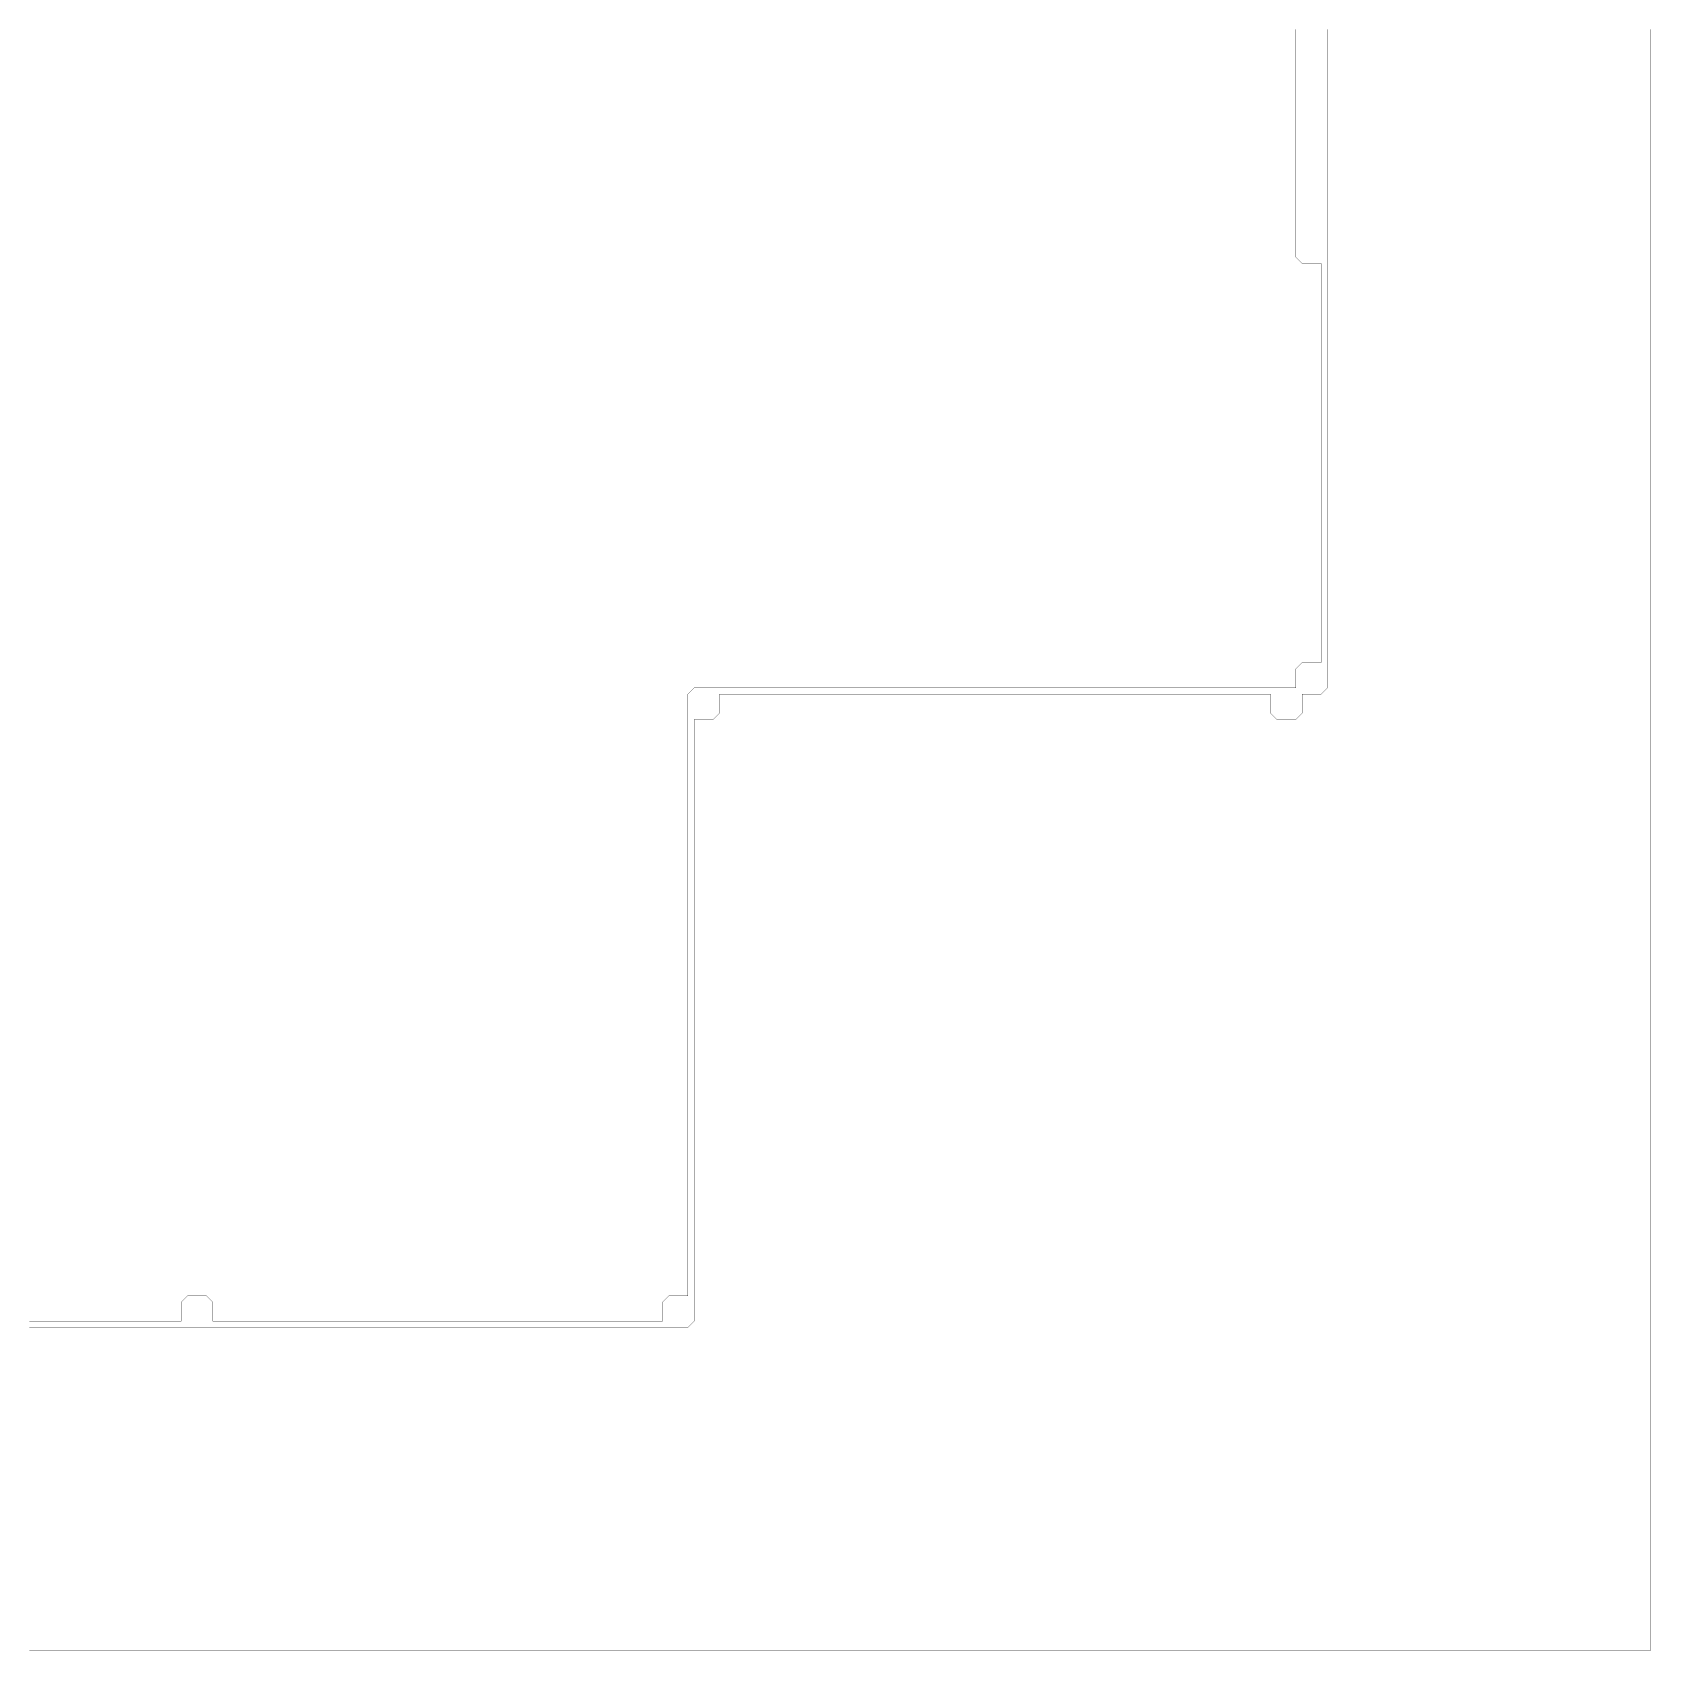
# Model space of a CAD drawing. Header units: metres. Extents: x 0 to 4990, y -4990 to 0.
# Drawn here: x 2495 to 4990, y -4990 to -2495 of the extents above; entities that cross this region are included whole.
import ezdxf

# ---------------------------------------------------------------- set-up
doc = ezdxf.new("R2010")
doc.units = ezdxf.units.M
doc.layers.add('conductor', color=1, linetype='Continuous')
doc.layers.add('substrate', color=5, linetype='Continuous')

msp = doc.modelspace()

# ---------------------------------------------------------------- linework, layer by layer
at = {"layer": 'conductor', "const_width": 0.5}
msp.add_lwpolyline([(2490.234375, -4482.421875), (2500, -4482.421875), (2509.765625, -4482.421875), (2519.53125, -4482.421875), (2529.296875, -4482.421875), (2539.0625, -4482.421875), (2548.828125, -4482.421875), (2558.59375, -4482.421875), (2568.359375, -4482.421875), (2578.125, -4482.421875), (2587.890625, -4482.421875), (2597.65625, -4482.421875), (2607.421875, -4482.421875), (2617.1875, -4482.421875), (2626.953125, -4482.421875), (2636.71875, -4482.421875), (2646.484375, -4482.421875), (2656.25, -4482.421875), (2666.015625, -4482.421875), (2675.78125, -4482.421875), (2685.546875, -4482.421875), (2695.3125, -4482.421875), (2705.078125, -4482.421875), (2714.84375, -4482.421875), (2724.609375, -4482.421875), (2724.609375, -4472.65625), (2724.609375, -4462.890625), (2724.609375, -4453.125), (2734.375, -4443.359375), (2744.140625, -4443.359375), (2753.90625, -4443.359375), (2763.671875, -4443.359375), (2773.4375, -4453.125), (2773.4375, -4462.890625), (2773.4375, -4472.65625), (2773.4375, -4482.421875), (2783.203125, -4482.421875), (2792.96875, -4482.421875), (2802.734375, -4482.421875), (2812.5, -4482.421875), (2822.265625, -4482.421875), (2832.03125, -4482.421875), (2841.796875, -4482.421875), (2851.5625, -4482.421875), (2861.328125, -4482.421875), (2871.09375, -4482.421875), (2880.859375, -4482.421875), (2890.625, -4482.421875), (2900.390625, -4482.421875), (2910.15625, -4482.421875), (2919.921875, -4482.421875), (2929.6875, -4482.421875), (2939.453125, -4482.421875), (2949.21875, -4482.421875), (2958.984375, -4482.421875), (2968.75, -4482.421875), (2978.515625, -4482.421875), (2988.28125, -4482.421875), (2998.046875, -4482.421875), (3007.8125, -4482.421875), (3017.578125, -4482.421875), (3027.34375, -4482.421875), (3037.109375, -4482.421875), (3046.875, -4482.421875), (3056.640625, -4482.421875), (3066.40625, -4482.421875), (3076.171875, -4482.421875), (3085.9375, -4482.421875), (3095.703125, -4482.421875), (3105.46875, -4482.421875), (3115.234375, -4482.421875), (3125, -4482.421875), (3134.765625, -4482.421875), (3144.53125, -4482.421875), (3154.296875, -4482.421875), (3164.0625, -4482.421875), (3173.828125, -4482.421875), (3183.59375, -4482.421875), (3193.359375, -4482.421875), (3203.125, -4482.421875), (3212.890625, -4482.421875), (3222.65625, -4482.421875), (3232.421875, -4482.421875), (3242.1875, -4482.421875), (3251.953125, -4482.421875), (3261.71875, -4482.421875), (3271.484375, -4482.421875), (3281.25, -4482.421875), (3291.015625, -4482.421875), (3300.78125, -4482.421875), (3310.546875, -4482.421875), (3320.3125, -4482.421875), (3330.078125, -4482.421875), (3339.84375, -4482.421875), (3349.609375, -4482.421875), (3359.375, -4482.421875), (3369.140625, -4482.421875), (3378.90625, -4482.421875), (3388.671875, -4482.421875), (3398.4375, -4482.421875), (3408.203125, -4482.421875), (3417.96875, -4482.421875), (3427.734375, -4482.421875), (3437.5, -4482.421875), (3447.265625, -4482.421875), (3457.03125, -4482.421875), (3466.796875, -4482.421875), (3466.796875, -4472.65625), (3466.796875, -4462.890625), (3466.796875, -4453.125), (3476.5625, -4443.359375), (3486.328125, -4443.359375), (3496.09375, -4443.359375), (3505.859375, -4443.359375), (3505.859375, -4433.59375), (3505.859375, -4423.828125), (3505.859375, -4414.0625), (3505.859375, -4404.296875), (3505.859375, -4394.53125), (3505.859375, -4384.765625), (3505.859375, -4375), (3505.859375, -4365.234375), (3505.859375, -4355.46875), (3505.859375, -4345.703125), (3505.859375, -4335.9375), (3505.859375, -4326.171875), (3505.859375, -4316.40625), (3505.859375, -4306.640625), (3505.859375, -4296.875), (3505.859375, -4287.109375), (3505.859375, -4277.34375), (3505.859375, -4267.578125), (3505.859375, -4257.8125), (3505.859375, -4248.046875), (3505.859375, -4238.28125), (3505.859375, -4228.515625), (3505.859375, -4218.75), (3505.859375, -4208.984375), (3505.859375, -4199.21875), (3505.859375, -4189.453125), (3505.859375, -4179.6875), (3505.859375, -4169.921875), (3505.859375, -4160.15625), (3505.859375, -4150.390625), (3505.859375, -4140.625), (3505.859375, -4130.859375), (3505.859375, -4121.09375), (3505.859375, -4111.328125), (3505.859375, -4101.5625), (3505.859375, -4091.796875), (3505.859375, -4082.03125), (3505.859375, -4072.265625), (3505.859375, -4062.5), (3505.859375, -4052.734375), (3505.859375, -4042.96875), (3505.859375, -4033.203125), (3505.859375, -4023.4375), (3505.859375, -4013.671875), (3505.859375, -4003.90625), (3505.859375, -3994.140625), (3505.859375, -3984.375), (3505.859375, -3974.609375), (3505.859375, -3964.84375), (3505.859375, -3955.078125), (3505.859375, -3945.3125), (3505.859375, -3935.546875), (3505.859375, -3925.78125), (3505.859375, -3916.015625), (3505.859375, -3906.25), (3505.859375, -3896.484375), (3505.859375, -3886.71875), (3505.859375, -3876.953125), (3505.859375, -3867.1875), (3505.859375, -3857.421875), (3505.859375, -3847.65625), (3505.859375, -3837.890625), (3505.859375, -3828.125), (3505.859375, -3818.359375), (3505.859375, -3808.59375), (3505.859375, -3798.828125), (3505.859375, -3789.0625), (3505.859375, -3779.296875), (3505.859375, -3769.53125), (3505.859375, -3759.765625), (3505.859375, -3750), (3505.859375, -3740.234375), (3505.859375, -3730.46875), (3505.859375, -3720.703125), (3505.859375, -3710.9375), (3505.859375, -3701.171875), (3505.859375, -3691.40625), (3505.859375, -3681.640625), (3505.859375, -3671.875), (3505.859375, -3662.109375), (3505.859375, -3652.34375), (3505.859375, -3642.578125), (3505.859375, -3632.8125), (3505.859375, -3623.046875), (3505.859375, -3613.28125), (3505.859375, -3603.515625), (3505.859375, -3593.75), (3505.859375, -3583.984375), (3505.859375, -3574.21875), (3505.859375, -3564.453125), (3505.859375, -3554.6875), (3505.859375, -3544.921875), (3505.859375, -3535.15625), (3505.859375, -3525.390625), (3505.859375, -3515.625), (3515.625, -3505.859375), (3525.390625, -3505.859375), (3535.15625, -3505.859375), (3544.921875, -3505.859375), (3554.6875, -3505.859375), (3564.453125, -3505.859375), (3574.21875, -3505.859375), (3583.984375, -3505.859375), (3593.75, -3505.859375), (3603.515625, -3505.859375), (3613.28125, -3505.859375), (3623.046875, -3505.859375), (3632.8125, -3505.859375), (3642.578125, -3505.859375), (3652.34375, -3505.859375), (3662.109375, -3505.859375), (3671.875, -3505.859375), (3681.640625, -3505.859375), (3691.40625, -3505.859375), (3701.171875, -3505.859375), (3710.9375, -3505.859375), (3720.703125, -3505.859375), (3730.46875, -3505.859375), (3740.234375, -3505.859375), (3750, -3505.859375), (3759.765625, -3505.859375), (3769.53125, -3505.859375), (3779.296875, -3505.859375), (3789.0625, -3505.859375), (3798.828125, -3505.859375), (3808.59375, -3505.859375), (3818.359375, -3505.859375), (3828.125, -3505.859375), (3837.890625, -3505.859375), (3847.65625, -3505.859375), (3857.421875, -3505.859375), (3867.1875, -3505.859375), (3876.953125, -3505.859375), (3886.71875, -3505.859375), (3896.484375, -3505.859375), (3906.25, -3505.859375), (3916.015625, -3505.859375), (3925.78125, -3505.859375), (3935.546875, -3505.859375), (3945.3125, -3505.859375), (3955.078125, -3505.859375), (3964.84375, -3505.859375), (3974.609375, -3505.859375), (3984.375, -3505.859375), (3994.140625, -3505.859375), (4003.90625, -3505.859375), (4013.671875, -3505.859375), (4023.4375, -3505.859375), (4033.203125, -3505.859375), (4042.96875, -3505.859375), (4052.734375, -3505.859375), (4062.5, -3505.859375), (4072.265625, -3505.859375), (4082.03125, -3505.859375), (4091.796875, -3505.859375), (4101.5625, -3505.859375), (4111.328125, -3505.859375), (4121.09375, -3505.859375), (4130.859375, -3505.859375), (4140.625, -3505.859375), (4150.390625, -3505.859375), (4160.15625, -3505.859375), (4169.921875, -3505.859375), (4179.6875, -3505.859375), (4189.453125, -3505.859375), (4199.21875, -3505.859375), (4208.984375, -3505.859375), (4218.75, -3505.859375), (4228.515625, -3505.859375), (4238.28125, -3505.859375), (4248.046875, -3505.859375), (4257.8125, -3505.859375), (4267.578125, -3505.859375), (4277.34375, -3505.859375), (4287.109375, -3505.859375), (4296.875, -3505.859375), (4306.640625, -3505.859375), (4316.40625, -3505.859375), (4326.171875, -3505.859375), (4335.9375, -3505.859375), (4345.703125, -3505.859375), (4355.46875, -3505.859375), (4365.234375, -3505.859375), (4375, -3505.859375), (4384.765625, -3505.859375), (4394.53125, -3505.859375), (4404.296875, -3505.859375), (4414.0625, -3505.859375), (4423.828125, -3505.859375), (4433.59375, -3505.859375), (4443.359375, -3505.859375), (4443.359375, -3496.09375), (4443.359375, -3486.328125), (4443.359375, -3476.5625), (4453.125, -3466.796875), (4462.890625, -3466.796875), (4472.65625, -3466.796875), (4482.421875, -3466.796875), (4482.421875, -3457.03125), (4482.421875, -3447.265625), (4482.421875, -3437.5), (4482.421875, -3427.734375), (4482.421875, -3417.96875), (4482.421875, -3408.203125), (4482.421875, -3398.4375), (4482.421875, -3388.671875), (4482.421875, -3378.90625), (4482.421875, -3369.140625), (4482.421875, -3359.375), (4482.421875, -3349.609375), (4482.421875, -3339.84375), (4482.421875, -3330.078125), (4482.421875, -3320.3125), (4482.421875, -3310.546875), (4482.421875, -3300.78125), (4482.421875, -3291.015625), (4482.421875, -3281.25), (4482.421875, -3271.484375), (4482.421875, -3261.71875), (4482.421875, -3251.953125), (4482.421875, -3242.1875), (4482.421875, -3232.421875), (4482.421875, -3222.65625), (4482.421875, -3212.890625), (4482.421875, -3203.125), (4482.421875, -3193.359375), (4482.421875, -3183.59375), (4482.421875, -3173.828125), (4482.421875, -3164.0625), (4482.421875, -3154.296875), (4482.421875, -3144.53125), (4482.421875, -3134.765625), (4482.421875, -3125), (4482.421875, -3115.234375), (4482.421875, -3105.46875), (4482.421875, -3095.703125), (4482.421875, -3085.9375), (4482.421875, -3076.171875), (4482.421875, -3066.40625), (4482.421875, -3056.640625), (4482.421875, -3046.875), (4482.421875, -3037.109375), (4482.421875, -3027.34375), (4482.421875, -3017.578125), (4482.421875, -3007.8125), (4482.421875, -2998.046875), (4482.421875, -2988.28125), (4482.421875, -2978.515625), (4482.421875, -2968.75), (4482.421875, -2958.984375), (4482.421875, -2949.21875), (4482.421875, -2939.453125), (4482.421875, -2929.6875), (4482.421875, -2919.921875), (4482.421875, -2910.15625), (4482.421875, -2900.390625), (4482.421875, -2890.625), (4482.421875, -2880.859375), (4482.421875, -2871.09375), (4482.421875, -2861.328125), (4482.421875, -2851.5625), (4472.65625, -2851.5625), (4462.890625, -2851.5625), (4453.125, -2851.5625), (4443.359375, -2841.796875), (4443.359375, -2832.03125), (4443.359375, -2822.265625), (4443.359375, -2812.5), (4443.359375, -2802.734375), (4443.359375, -2792.96875), (4443.359375, -2783.203125), (4443.359375, -2773.4375), (4443.359375, -2763.671875), (4443.359375, -2753.90625), (4443.359375, -2744.140625), (4443.359375, -2734.375), (4443.359375, -2724.609375), (4443.359375, -2714.84375), (4443.359375, -2705.078125), (4443.359375, -2695.3125), (4443.359375, -2685.546875), (4443.359375, -2675.78125), (4443.359375, -2666.015625), (4443.359375, -2656.25), (4443.359375, -2646.484375), (4443.359375, -2636.71875), (4443.359375, -2626.953125), (4443.359375, -2617.1875), (4443.359375, -2607.421875), (4443.359375, -2597.65625), (4443.359375, -2587.890625), (4443.359375, -2578.125), (4443.359375, -2568.359375), (4443.359375, -2558.59375), (4443.359375, -2548.828125), (4443.359375, -2539.0625), (4443.359375, -2529.296875), (4443.359375, -2519.53125), (4443.359375, -2509.765625), (4443.359375, -2500), (4443.359375, -2490.234375)], dxfattribs=at)
at = {"layer": 'substrate', "const_width": 0.5}
for points in [[(2490.234375, -4990.234375), (2500, -4990.234375), (2509.765625, -4990.234375), (2519.53125, -4990.234375), (2529.296875, -4990.234375), (2539.0625, -4990.234375), (2548.828125, -4990.234375), (2558.59375, -4990.234375), (2568.359375, -4990.234375), (2578.125, -4990.234375), (2587.890625, -4990.234375), (2597.65625, -4990.234375), (2607.421875, -4990.234375), (2617.1875, -4990.234375), (2626.953125, -4990.234375), (2636.71875, -4990.234375), (2646.484375, -4990.234375), (2656.25, -4990.234375), (2666.015625, -4990.234375), (2675.78125, -4990.234375), (2685.546875, -4990.234375), (2695.3125, -4990.234375), (2705.078125, -4990.234375), (2714.84375, -4990.234375), (2724.609375, -4990.234375), (2734.375, -4990.234375), (2744.140625, -4990.234375), (2753.90625, -4990.234375), (2763.671875, -4990.234375), (2773.4375, -4990.234375), (2783.203125, -4990.234375), (2792.96875, -4990.234375), (2802.734375, -4990.234375), (2812.5, -4990.234375), (2822.265625, -4990.234375), (2832.03125, -4990.234375), (2841.796875, -4990.234375), (2851.5625, -4990.234375), (2861.328125, -4990.234375), (2871.09375, -4990.234375), (2880.859375, -4990.234375), (2890.625, -4990.234375), (2900.390625, -4990.234375), (2910.15625, -4990.234375), (2919.921875, -4990.234375), (2929.6875, -4990.234375), (2939.453125, -4990.234375), (2949.21875, -4990.234375), (2958.984375, -4990.234375), (2968.75, -4990.234375), (2978.515625, -4990.234375), (2988.28125, -4990.234375), (2998.046875, -4990.234375), (3007.8125, -4990.234375), (3017.578125, -4990.234375), (3027.34375, -4990.234375), (3037.109375, -4990.234375), (3046.875, -4990.234375), (3056.640625, -4990.234375), (3066.40625, -4990.234375), (3076.171875, -4990.234375), (3085.9375, -4990.234375), (3095.703125, -4990.234375), (3105.46875, -4990.234375), (3115.234375, -4990.234375), (3125, -4990.234375), (3134.765625, -4990.234375), (3144.53125, -4990.234375), (3154.296875, -4990.234375), (3164.0625, -4990.234375), (3173.828125, -4990.234375), (3183.59375, -4990.234375), (3193.359375, -4990.234375), (3203.125, -4990.234375), (3212.890625, -4990.234375), (3222.65625, -4990.234375), (3232.421875, -4990.234375), (3242.1875, -4990.234375), (3251.953125, -4990.234375), (3261.71875, -4990.234375), (3271.484375, -4990.234375), (3281.25, -4990.234375), (3291.015625, -4990.234375), (3300.78125, -4990.234375), (3310.546875, -4990.234375), (3320.3125, -4990.234375), (3330.078125, -4990.234375), (3339.84375, -4990.234375), (3349.609375, -4990.234375), (3359.375, -4990.234375), (3369.140625, -4990.234375), (3378.90625, -4990.234375), (3388.671875, -4990.234375), (3398.4375, -4990.234375), (3408.203125, -4990.234375), (3417.96875, -4990.234375), (3427.734375, -4990.234375), (3437.5, -4990.234375), (3447.265625, -4990.234375), (3457.03125, -4990.234375), (3466.796875, -4990.234375), (3476.5625, -4990.234375), (3486.328125, -4990.234375), (3496.09375, -4990.234375), (3505.859375, -4990.234375), (3515.625, -4990.234375), (3525.390625, -4990.234375), (3535.15625, -4990.234375), (3544.921875, -4990.234375), (3554.6875, -4990.234375), (3564.453125, -4990.234375), (3574.21875, -4990.234375), (3583.984375, -4990.234375), (3593.75, -4990.234375), (3603.515625, -4990.234375), (3613.28125, -4990.234375), (3623.046875, -4990.234375), (3632.8125, -4990.234375), (3642.578125, -4990.234375), (3652.34375, -4990.234375), (3662.109375, -4990.234375), (3671.875, -4990.234375), (3681.640625, -4990.234375), (3691.40625, -4990.234375), (3701.171875, -4990.234375), (3710.9375, -4990.234375), (3720.703125, -4990.234375), (3730.46875, -4990.234375), (3740.234375, -4990.234375), (3750, -4990.234375), (3759.765625, -4990.234375), (3769.53125, -4990.234375), (3779.296875, -4990.234375), (3789.0625, -4990.234375), (3798.828125, -4990.234375), (3808.59375, -4990.234375), (3818.359375, -4990.234375), (3828.125, -4990.234375), (3837.890625, -4990.234375), (3847.65625, -4990.234375), (3857.421875, -4990.234375), (3867.1875, -4990.234375), (3876.953125, -4990.234375), (3886.71875, -4990.234375), (3896.484375, -4990.234375), (3906.25, -4990.234375), (3916.015625, -4990.234375), (3925.78125, -4990.234375), (3935.546875, -4990.234375), (3945.3125, -4990.234375), (3955.078125, -4990.234375), (3964.84375, -4990.234375), (3974.609375, -4990.234375), (3984.375, -4990.234375), (3994.140625, -4990.234375), (4003.90625, -4990.234375), (4013.671875, -4990.234375), (4023.4375, -4990.234375), (4033.203125, -4990.234375), (4042.96875, -4990.234375), (4052.734375, -4990.234375), (4062.5, -4990.234375), (4072.265625, -4990.234375), (4082.03125, -4990.234375), (4091.796875, -4990.234375), (4101.5625, -4990.234375), (4111.328125, -4990.234375), (4121.09375, -4990.234375), (4130.859375, -4990.234375), (4140.625, -4990.234375), (4150.390625, -4990.234375), (4160.15625, -4990.234375), (4169.921875, -4990.234375), (4179.6875, -4990.234375), (4189.453125, -4990.234375), (4199.21875, -4990.234375), (4208.984375, -4990.234375), (4218.75, -4990.234375), (4228.515625, -4990.234375), (4238.28125, -4990.234375), (4248.046875, -4990.234375), (4257.8125, -4990.234375), (4267.578125, -4990.234375), (4277.34375, -4990.234375), (4287.109375, -4990.234375), (4296.875, -4990.234375), (4306.640625, -4990.234375), (4316.40625, -4990.234375), (4326.171875, -4990.234375), (4335.9375, -4990.234375), (4345.703125, -4990.234375), (4355.46875, -4990.234375), (4365.234375, -4990.234375), (4375, -4990.234375), (4384.765625, -4990.234375), (4394.53125, -4990.234375), (4404.296875, -4990.234375), (4414.0625, -4990.234375), (4423.828125, -4990.234375), (4433.59375, -4990.234375), (4443.359375, -4990.234375), (4453.125, -4990.234375), (4462.890625, -4990.234375), (4472.65625, -4990.234375), (4482.421875, -4990.234375), (4492.1875, -4990.234375), (4501.953125, -4990.234375), (4511.71875, -4990.234375), (4521.484375, -4990.234375), (4531.25, -4990.234375), (4541.015625, -4990.234375), (4550.78125, -4990.234375), (4560.546875, -4990.234375), (4570.3125, -4990.234375), (4580.078125, -4990.234375), (4589.84375, -4990.234375), (4599.609375, -4990.234375), (4609.375, -4990.234375), (4619.140625, -4990.234375), (4628.90625, -4990.234375), (4638.671875, -4990.234375), (4648.4375, -4990.234375), (4658.203125, -4990.234375), (4667.96875, -4990.234375), (4677.734375, -4990.234375), (4687.5, -4990.234375), (4697.265625, -4990.234375), (4707.03125, -4990.234375), (4716.796875, -4990.234375), (4726.5625, -4990.234375), (4736.328125, -4990.234375), (4746.09375, -4990.234375), (4755.859375, -4990.234375), (4765.625, -4990.234375), (4775.390625, -4990.234375), (4785.15625, -4990.234375), (4794.921875, -4990.234375), (4804.6875, -4990.234375), (4814.453125, -4990.234375), (4824.21875, -4990.234375), (4833.984375, -4990.234375), (4843.75, -4990.234375), (4853.515625, -4990.234375), (4863.28125, -4990.234375), (4873.046875, -4990.234375), (4882.8125, -4990.234375), (4892.578125, -4990.234375), (4902.34375, -4990.234375), (4912.109375, -4990.234375), (4921.875, -4990.234375), (4931.640625, -4990.234375), (4941.40625, -4990.234375), (4951.171875, -4990.234375), (4960.9375, -4990.234375), (4970.703125, -4990.234375), (4980.46875, -4990.234375), (4990.234375, -4990.234375), (4990.234375, -4980.46875), (4990.234375, -4970.703125), (4990.234375, -4960.9375), (4990.234375, -4951.171875), (4990.234375, -4941.40625), (4990.234375, -4931.640625), (4990.234375, -4921.875), (4990.234375, -4912.109375), (4990.234375, -4902.34375), (4990.234375, -4892.578125), (4990.234375, -4882.8125), (4990.234375, -4873.046875), (4990.234375, -4863.28125), (4990.234375, -4853.515625), (4990.234375, -4843.75), (4990.234375, -4833.984375), (4990.234375, -4824.21875), (4990.234375, -4814.453125), (4990.234375, -4804.6875), (4990.234375, -4794.921875), (4990.234375, -4785.15625), (4990.234375, -4775.390625), (4990.234375, -4765.625), (4990.234375, -4755.859375), (4990.234375, -4746.09375), (4990.234375, -4736.328125), (4990.234375, -4726.5625), (4990.234375, -4716.796875), (4990.234375, -4707.03125), (4990.234375, -4697.265625), (4990.234375, -4687.5), (4990.234375, -4677.734375), (4990.234375, -4667.96875), (4990.234375, -4658.203125), (4990.234375, -4648.4375), (4990.234375, -4638.671875), (4990.234375, -4628.90625), (4990.234375, -4619.140625), (4990.234375, -4609.375), (4990.234375, -4599.609375), (4990.234375, -4589.84375), (4990.234375, -4580.078125), (4990.234375, -4570.3125), (4990.234375, -4560.546875), (4990.234375, -4550.78125), (4990.234375, -4541.015625), (4990.234375, -4531.25), (4990.234375, -4521.484375), (4990.234375, -4511.71875), (4990.234375, -4501.953125), (4990.234375, -4492.1875), (4990.234375, -4482.421875), (4990.234375, -4472.65625), (4990.234375, -4462.890625), (4990.234375, -4453.125), (4990.234375, -4443.359375), (4990.234375, -4433.59375), (4990.234375, -4423.828125), (4990.234375, -4414.0625), (4990.234375, -4404.296875), (4990.234375, -4394.53125), (4990.234375, -4384.765625), (4990.234375, -4375), (4990.234375, -4365.234375), (4990.234375, -4355.46875), (4990.234375, -4345.703125), (4990.234375, -4335.9375), (4990.234375, -4326.171875), (4990.234375, -4316.40625), (4990.234375, -4306.640625), (4990.234375, -4296.875), (4990.234375, -4287.109375), (4990.234375, -4277.34375), (4990.234375, -4267.578125), (4990.234375, -4257.8125), (4990.234375, -4248.046875), (4990.234375, -4238.28125), (4990.234375, -4228.515625), (4990.234375, -4218.75), (4990.234375, -4208.984375), (4990.234375, -4199.21875), (4990.234375, -4189.453125), (4990.234375, -4179.6875), (4990.234375, -4169.921875), (4990.234375, -4160.15625), (4990.234375, -4150.390625), (4990.234375, -4140.625), (4990.234375, -4130.859375), (4990.234375, -4121.09375), (4990.234375, -4111.328125), (4990.234375, -4101.5625), (4990.234375, -4091.796875), (4990.234375, -4082.03125), (4990.234375, -4072.265625), (4990.234375, -4062.5), (4990.234375, -4052.734375), (4990.234375, -4042.96875), (4990.234375, -4033.203125), (4990.234375, -4023.4375), (4990.234375, -4013.671875), (4990.234375, -4003.90625), (4990.234375, -3994.140625), (4990.234375, -3984.375), (4990.234375, -3974.609375), (4990.234375, -3964.84375), (4990.234375, -3955.078125), (4990.234375, -3945.3125), (4990.234375, -3935.546875), (4990.234375, -3925.78125), (4990.234375, -3916.015625), (4990.234375, -3906.25), (4990.234375, -3896.484375), (4990.234375, -3886.71875), (4990.234375, -3876.953125), (4990.234375, -3867.1875), (4990.234375, -3857.421875), (4990.234375, -3847.65625), (4990.234375, -3837.890625), (4990.234375, -3828.125), (4990.234375, -3818.359375), (4990.234375, -3808.59375), (4990.234375, -3798.828125), (4990.234375, -3789.0625), (4990.234375, -3779.296875), (4990.234375, -3769.53125), (4990.234375, -3759.765625), (4990.234375, -3750), (4990.234375, -3740.234375), (4990.234375, -3730.46875), (4990.234375, -3720.703125), (4990.234375, -3710.9375), (4990.234375, -3701.171875), (4990.234375, -3691.40625), (4990.234375, -3681.640625), (4990.234375, -3671.875), (4990.234375, -3662.109375), (4990.234375, -3652.34375), (4990.234375, -3642.578125), (4990.234375, -3632.8125), (4990.234375, -3623.046875), (4990.234375, -3613.28125), (4990.234375, -3603.515625), (4990.234375, -3593.75), (4990.234375, -3583.984375), (4990.234375, -3574.21875), (4990.234375, -3564.453125), (4990.234375, -3554.6875), (4990.234375, -3544.921875), (4990.234375, -3535.15625), (4990.234375, -3525.390625), (4990.234375, -3515.625), (4990.234375, -3505.859375), (4990.234375, -3496.09375), (4990.234375, -3486.328125), (4990.234375, -3476.5625), (4990.234375, -3466.796875), (4990.234375, -3457.03125), (4990.234375, -3447.265625), (4990.234375, -3437.5), (4990.234375, -3427.734375), (4990.234375, -3417.96875), (4990.234375, -3408.203125), (4990.234375, -3398.4375), (4990.234375, -3388.671875), (4990.234375, -3378.90625), (4990.234375, -3369.140625), (4990.234375, -3359.375), (4990.234375, -3349.609375), (4990.234375, -3339.84375), (4990.234375, -3330.078125), (4990.234375, -3320.3125), (4990.234375, -3310.546875), (4990.234375, -3300.78125), (4990.234375, -3291.015625), (4990.234375, -3281.25), (4990.234375, -3271.484375), (4990.234375, -3261.71875), (4990.234375, -3251.953125), (4990.234375, -3242.1875), (4990.234375, -3232.421875), (4990.234375, -3222.65625), (4990.234375, -3212.890625), (4990.234375, -3203.125), (4990.234375, -3193.359375), (4990.234375, -3183.59375), (4990.234375, -3173.828125), (4990.234375, -3164.0625), (4990.234375, -3154.296875), (4990.234375, -3144.53125), (4990.234375, -3134.765625), (4990.234375, -3125), (4990.234375, -3115.234375), (4990.234375, -3105.46875), (4990.234375, -3095.703125), (4990.234375, -3085.9375), (4990.234375, -3076.171875), (4990.234375, -3066.40625), (4990.234375, -3056.640625), (4990.234375, -3046.875), (4990.234375, -3037.109375), (4990.234375, -3027.34375), (4990.234375, -3017.578125), (4990.234375, -3007.8125), (4990.234375, -2998.046875), (4990.234375, -2988.28125), (4990.234375, -2978.515625), (4990.234375, -2968.75), (4990.234375, -2958.984375), (4990.234375, -2949.21875), (4990.234375, -2939.453125), (4990.234375, -2929.6875), (4990.234375, -2919.921875), (4990.234375, -2910.15625), (4990.234375, -2900.390625), (4990.234375, -2890.625), (4990.234375, -2880.859375), (4990.234375, -2871.09375), (4990.234375, -2861.328125), (4990.234375, -2851.5625), (4990.234375, -2841.796875), (4990.234375, -2832.03125), (4990.234375, -2822.265625), (4990.234375, -2812.5), (4990.234375, -2802.734375), (4990.234375, -2792.96875), (4990.234375, -2783.203125), (4990.234375, -2773.4375), (4990.234375, -2763.671875), (4990.234375, -2753.90625), (4990.234375, -2744.140625), (4990.234375, -2734.375), (4990.234375, -2724.609375), (4990.234375, -2714.84375), (4990.234375, -2705.078125), (4990.234375, -2695.3125), (4990.234375, -2685.546875), (4990.234375, -2675.78125), (4990.234375, -2666.015625), (4990.234375, -2656.25), (4990.234375, -2646.484375), (4990.234375, -2636.71875), (4990.234375, -2626.953125), (4990.234375, -2617.1875), (4990.234375, -2607.421875), (4990.234375, -2597.65625), (4990.234375, -2587.890625), (4990.234375, -2578.125), (4990.234375, -2568.359375), (4990.234375, -2558.59375), (4990.234375, -2548.828125), (4990.234375, -2539.0625), (4990.234375, -2529.296875), (4990.234375, -2519.53125), (4990.234375, -2509.765625), (4990.234375, -2500), (4990.234375, -2490.234375)], [(4492.1875, -2490.234375), (4492.1875, -2500), (4492.1875, -2509.765625), (4492.1875, -2519.53125), (4492.1875, -2529.296875), (4492.1875, -2539.0625), (4492.1875, -2548.828125), (4492.1875, -2558.59375), (4492.1875, -2568.359375), (4492.1875, -2578.125), (4492.1875, -2587.890625), (4492.1875, -2597.65625), (4492.1875, -2607.421875), (4492.1875, -2617.1875), (4492.1875, -2626.953125), (4492.1875, -2636.71875), (4492.1875, -2646.484375), (4492.1875, -2656.25), (4492.1875, -2666.015625), (4492.1875, -2675.78125), (4492.1875, -2685.546875), (4492.1875, -2695.3125), (4492.1875, -2705.078125), (4492.1875, -2714.84375), (4492.1875, -2724.609375), (4492.1875, -2734.375), (4492.1875, -2744.140625), (4492.1875, -2753.90625), (4492.1875, -2763.671875), (4492.1875, -2773.4375), (4492.1875, -2783.203125), (4492.1875, -2792.96875), (4492.1875, -2802.734375), (4492.1875, -2812.5), (4492.1875, -2822.265625), (4492.1875, -2832.03125), (4492.1875, -2841.796875), (4492.1875, -2851.5625), (4492.1875, -2861.328125), (4492.1875, -2871.09375), (4492.1875, -2880.859375), (4492.1875, -2890.625), (4492.1875, -2900.390625), (4492.1875, -2910.15625), (4492.1875, -2919.921875), (4492.1875, -2929.6875), (4492.1875, -2939.453125), (4492.1875, -2949.21875), (4492.1875, -2958.984375), (4492.1875, -2968.75), (4492.1875, -2978.515625), (4492.1875, -2988.28125), (4492.1875, -2998.046875), (4492.1875, -3007.8125), (4492.1875, -3017.578125), (4492.1875, -3027.34375), (4492.1875, -3037.109375), (4492.1875, -3046.875), (4492.1875, -3056.640625), (4492.1875, -3066.40625), (4492.1875, -3076.171875), (4492.1875, -3085.9375), (4492.1875, -3095.703125), (4492.1875, -3105.46875), (4492.1875, -3115.234375), (4492.1875, -3125), (4492.1875, -3134.765625), (4492.1875, -3144.53125), (4492.1875, -3154.296875), (4492.1875, -3164.0625), (4492.1875, -3173.828125), (4492.1875, -3183.59375), (4492.1875, -3193.359375), (4492.1875, -3203.125), (4492.1875, -3212.890625), (4492.1875, -3222.65625), (4492.1875, -3232.421875), (4492.1875, -3242.1875), (4492.1875, -3251.953125), (4492.1875, -3261.71875), (4492.1875, -3271.484375), (4492.1875, -3281.25), (4492.1875, -3291.015625), (4492.1875, -3300.78125), (4492.1875, -3310.546875), (4492.1875, -3320.3125), (4492.1875, -3330.078125), (4492.1875, -3339.84375), (4492.1875, -3349.609375), (4492.1875, -3359.375), (4492.1875, -3369.140625), (4492.1875, -3378.90625), (4492.1875, -3388.671875), (4492.1875, -3398.4375), (4492.1875, -3408.203125), (4492.1875, -3417.96875), (4492.1875, -3427.734375), (4492.1875, -3437.5), (4492.1875, -3447.265625), (4492.1875, -3457.03125), (4492.1875, -3466.796875), (4492.1875, -3476.5625), (4492.1875, -3486.328125), (4492.1875, -3496.09375), (4492.1875, -3505.859375), (4482.421875, -3515.625), (4472.65625, -3515.625), (4462.890625, -3515.625), (4453.125, -3515.625), (4453.125, -3525.390625), (4453.125, -3535.15625), (4453.125, -3544.921875), (4443.359375, -3554.6875), (4433.59375, -3554.6875), (4423.828125, -3554.6875), (4414.0625, -3554.6875), (4404.296875, -3544.921875), (4404.296875, -3535.15625), (4404.296875, -3525.390625), (4404.296875, -3515.625), (4394.53125, -3515.625), (4384.765625, -3515.625), (4375, -3515.625), (4365.234375, -3515.625), (4355.46875, -3515.625), (4345.703125, -3515.625), (4335.9375, -3515.625), (4326.171875, -3515.625), (4316.40625, -3515.625), (4306.640625, -3515.625), (4296.875, -3515.625), (4287.109375, -3515.625), (4277.34375, -3515.625), (4267.578125, -3515.625), (4257.8125, -3515.625), (4248.046875, -3515.625), (4238.28125, -3515.625), (4228.515625, -3515.625), (4218.75, -3515.625), (4208.984375, -3515.625), (4199.21875, -3515.625), (4189.453125, -3515.625), (4179.6875, -3515.625), (4169.921875, -3515.625), (4160.15625, -3515.625), (4150.390625, -3515.625), (4140.625, -3515.625), (4130.859375, -3515.625), (4121.09375, -3515.625), (4111.328125, -3515.625), (4101.5625, -3515.625), (4091.796875, -3515.625), (4082.03125, -3515.625), (4072.265625, -3515.625), (4062.5, -3515.625), (4052.734375, -3515.625), (4042.96875, -3515.625), (4033.203125, -3515.625), (4023.4375, -3515.625), (4013.671875, -3515.625), (4003.90625, -3515.625), (3994.140625, -3515.625), (3984.375, -3515.625), (3974.609375, -3515.625), (3964.84375, -3515.625), (3955.078125, -3515.625), (3945.3125, -3515.625), (3935.546875, -3515.625), (3925.78125, -3515.625), (3916.015625, -3515.625), (3906.25, -3515.625), (3896.484375, -3515.625), (3886.71875, -3515.625), (3876.953125, -3515.625), (3867.1875, -3515.625), (3857.421875, -3515.625), (3847.65625, -3515.625), (3837.890625, -3515.625), (3828.125, -3515.625), (3818.359375, -3515.625), (3808.59375, -3515.625), (3798.828125, -3515.625), (3789.0625, -3515.625), (3779.296875, -3515.625), (3769.53125, -3515.625), (3759.765625, -3515.625), (3750, -3515.625), (3740.234375, -3515.625), (3730.46875, -3515.625), (3720.703125, -3515.625), (3710.9375, -3515.625), (3701.171875, -3515.625), (3691.40625, -3515.625), (3681.640625, -3515.625), (3671.875, -3515.625), (3662.109375, -3515.625), (3652.34375, -3515.625), (3642.578125, -3515.625), (3632.8125, -3515.625), (3623.046875, -3515.625), (3613.28125, -3515.625), (3603.515625, -3515.625), (3593.75, -3515.625), (3583.984375, -3515.625), (3574.21875, -3515.625), (3564.453125, -3515.625), (3554.6875, -3515.625), (3554.6875, -3525.390625), (3554.6875, -3535.15625), (3554.6875, -3544.921875), (3544.921875, -3554.6875), (3535.15625, -3554.6875), (3525.390625, -3554.6875), (3515.625, -3554.6875), (3515.625, -3564.453125), (3515.625, -3574.21875), (3515.625, -3583.984375), (3515.625, -3593.75), (3515.625, -3603.515625), (3515.625, -3613.28125), (3515.625, -3623.046875), (3515.625, -3632.8125), (3515.625, -3642.578125), (3515.625, -3652.34375), (3515.625, -3662.109375), (3515.625, -3671.875), (3515.625, -3681.640625), (3515.625, -3691.40625), (3515.625, -3701.171875), (3515.625, -3710.9375), (3515.625, -3720.703125), (3515.625, -3730.46875), (3515.625, -3740.234375), (3515.625, -3750), (3515.625, -3759.765625), (3515.625, -3769.53125), (3515.625, -3779.296875), (3515.625, -3789.0625), (3515.625, -3798.828125), (3515.625, -3808.59375), (3515.625, -3818.359375), (3515.625, -3828.125), (3515.625, -3837.890625), (3515.625, -3847.65625), (3515.625, -3857.421875), (3515.625, -3867.1875), (3515.625, -3876.953125), (3515.625, -3886.71875), (3515.625, -3896.484375), (3515.625, -3906.25), (3515.625, -3916.015625), (3515.625, -3925.78125), (3515.625, -3935.546875), (3515.625, -3945.3125), (3515.625, -3955.078125), (3515.625, -3964.84375), (3515.625, -3974.609375), (3515.625, -3984.375), (3515.625, -3994.140625), (3515.625, -4003.90625), (3515.625, -4013.671875), (3515.625, -4023.4375), (3515.625, -4033.203125), (3515.625, -4042.96875), (3515.625, -4052.734375), (3515.625, -4062.5), (3515.625, -4072.265625), (3515.625, -4082.03125), (3515.625, -4091.796875), (3515.625, -4101.5625), (3515.625, -4111.328125), (3515.625, -4121.09375), (3515.625, -4130.859375), (3515.625, -4140.625), (3515.625, -4150.390625), (3515.625, -4160.15625), (3515.625, -4169.921875), (3515.625, -4179.6875), (3515.625, -4189.453125), (3515.625, -4199.21875), (3515.625, -4208.984375), (3515.625, -4218.75), (3515.625, -4228.515625), (3515.625, -4238.28125), (3515.625, -4248.046875), (3515.625, -4257.8125), (3515.625, -4267.578125), (3515.625, -4277.34375), (3515.625, -4287.109375), (3515.625, -4296.875), (3515.625, -4306.640625), (3515.625, -4316.40625), (3515.625, -4326.171875), (3515.625, -4335.9375), (3515.625, -4345.703125), (3515.625, -4355.46875), (3515.625, -4365.234375), (3515.625, -4375), (3515.625, -4384.765625), (3515.625, -4394.53125), (3515.625, -4404.296875), (3515.625, -4414.0625), (3515.625, -4423.828125), (3515.625, -4433.59375), (3515.625, -4443.359375), (3515.625, -4453.125), (3515.625, -4462.890625), (3515.625, -4472.65625), (3515.625, -4482.421875), (3505.859375, -4492.1875), (3496.09375, -4492.1875), (3486.328125, -4492.1875), (3476.5625, -4492.1875), (3466.796875, -4492.1875), (3457.03125, -4492.1875), (3447.265625, -4492.1875), (3437.5, -4492.1875), (3427.734375, -4492.1875), (3417.96875, -4492.1875), (3408.203125, -4492.1875), (3398.4375, -4492.1875), (3388.671875, -4492.1875), (3378.90625, -4492.1875), (3369.140625, -4492.1875), (3359.375, -4492.1875), (3349.609375, -4492.1875), (3339.84375, -4492.1875), (3330.078125, -4492.1875), (3320.3125, -4492.1875), (3310.546875, -4492.1875), (3300.78125, -4492.1875), (3291.015625, -4492.1875), (3281.25, -4492.1875), (3271.484375, -4492.1875), (3261.71875, -4492.1875), (3251.953125, -4492.1875), (3242.1875, -4492.1875), (3232.421875, -4492.1875), (3222.65625, -4492.1875), (3212.890625, -4492.1875), (3203.125, -4492.1875), (3193.359375, -4492.1875), (3183.59375, -4492.1875), (3173.828125, -4492.1875), (3164.0625, -4492.1875), (3154.296875, -4492.1875), (3144.53125, -4492.1875), (3134.765625, -4492.1875), (3125, -4492.1875), (3115.234375, -4492.1875), (3105.46875, -4492.1875), (3095.703125, -4492.1875), (3085.9375, -4492.1875), (3076.171875, -4492.1875), (3066.40625, -4492.1875), (3056.640625, -4492.1875), (3046.875, -4492.1875), (3037.109375, -4492.1875), (3027.34375, -4492.1875), (3017.578125, -4492.1875), (3007.8125, -4492.1875), (2998.046875, -4492.1875), (2988.28125, -4492.1875), (2978.515625, -4492.1875), (2968.75, -4492.1875), (2958.984375, -4492.1875), (2949.21875, -4492.1875), (2939.453125, -4492.1875), (2929.6875, -4492.1875), (2919.921875, -4492.1875), (2910.15625, -4492.1875), (2900.390625, -4492.1875), (2890.625, -4492.1875), (2880.859375, -4492.1875), (2871.09375, -4492.1875), (2861.328125, -4492.1875), (2851.5625, -4492.1875), (2841.796875, -4492.1875), (2832.03125, -4492.1875), (2822.265625, -4492.1875), (2812.5, -4492.1875), (2802.734375, -4492.1875), (2792.96875, -4492.1875), (2783.203125, -4492.1875), (2773.4375, -4492.1875), (2763.671875, -4492.1875), (2753.90625, -4492.1875), (2744.140625, -4492.1875), (2734.375, -4492.1875), (2724.609375, -4492.1875), (2714.84375, -4492.1875), (2705.078125, -4492.1875), (2695.3125, -4492.1875), (2685.546875, -4492.1875), (2675.78125, -4492.1875), (2666.015625, -4492.1875), (2656.25, -4492.1875), (2646.484375, -4492.1875), (2636.71875, -4492.1875), (2626.953125, -4492.1875), (2617.1875, -4492.1875), (2607.421875, -4492.1875), (2597.65625, -4492.1875), (2587.890625, -4492.1875), (2578.125, -4492.1875), (2568.359375, -4492.1875), (2558.59375, -4492.1875), (2548.828125, -4492.1875), (2539.0625, -4492.1875), (2529.296875, -4492.1875), (2519.53125, -4492.1875), (2509.765625, -4492.1875), (2500, -4492.1875), (2490.234375, -4492.1875)]]:
    msp.add_lwpolyline(points, dxfattribs=at)

doc.saveas('drawing.dxf')
